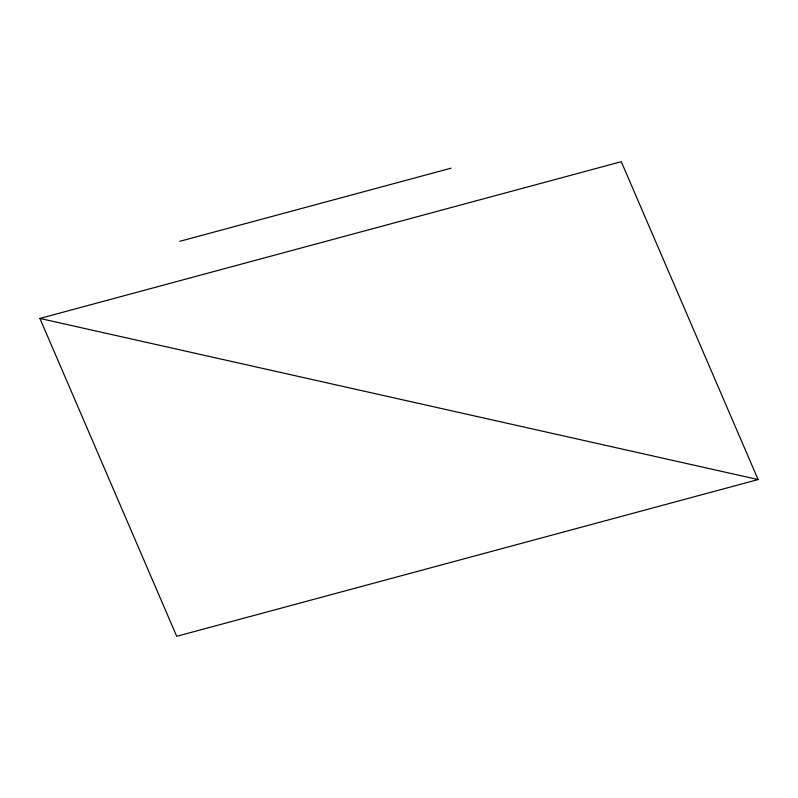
<?xml version="1.0" encoding="UTF-8"?>
<svg xmlns="http://www.w3.org/2000/svg" width="798" height="798" viewBox="0 0 798 798"><rect width="100%" height="100%" fill="white"/><g stroke="black" fill="none" stroke-linecap="round" stroke-linejoin="round"><path stroke-width="1.2" d="M179.73 241.325L451.05 168.179M39.9 318.442L621.283 161.695L758.1 479.558L176.717 636.305L39.9 318.442L758.1 479.558"/></g></svg>
